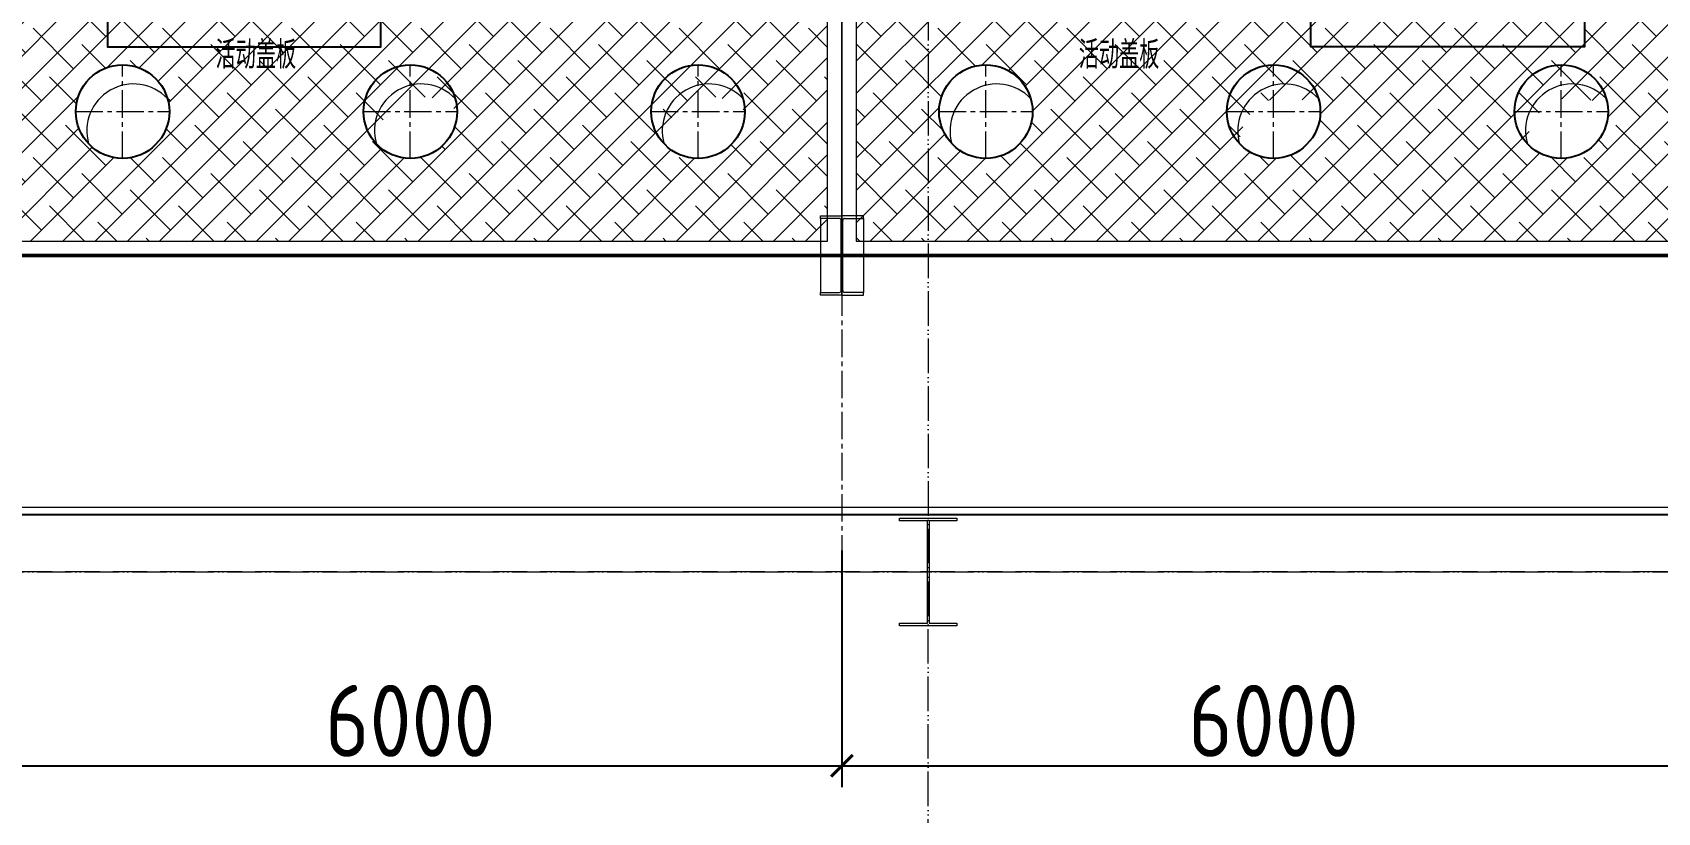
# Model space of a CAD drawing. Header units: millimetres. Extents: x 163705 to 1616509, y 81827 to 302547.
# Drawn here: x 221302 to 232597, y 139188 to 144609 of the extents above; entities that cross this region are included whole.
import ezdxf

# ---------------------------------------------------------------- set-up
doc = ezdxf.new("R2010")
doc.units = ezdxf.units.MM
doc.header["$LTSCALE"] = 10
doc.linetypes.add('ACAD_ISO05W100', pattern=[33, 24, -3, 0, -3, 0, -3])
doc.linetypes.add('CENTER2', pattern=[28.575, 19.05, -3.175, 3.175, -3.175])
for name, color, linetype, lineweight in [('1-中心线', 1, 'CENTER2', 0), ('1-剖面线', 8, 'Continuous', 0), ('1-双点线', 8, 'ACAD_ISO05W100', 0), ('1-填充', 8, 'Continuous', 18), ('1-建筑轮廓', 7, 'Continuous', 20), ('1-护栏', 4, 'Continuous', 18), ('1-标注', 3, 'Continuous', 0), ('1-设备轮廓', 2, 'Continuous', 18), ('1-钢构', 6, 'Continuous', 0)]:
    doc.layers.add(name, color=color, linetype=linetype, lineweight=lineweight)
doc.styles.add('HZ', font='gbenor.shx', dxfattribs={"bigfont": 'gbcbig.shx'})
doc.styles.get("Standard").update_dxf_attribs({"font": 'arial.ttf'})
doc.dimstyles.new('100$0', dxfattribs={"dimscale": 100, "dimtxt": 5, "dimasz": 1.5, "dimexe": 1.5, "dimexo": 0.5, "dimtad": 1, "dimdec": 0, "dimdsep": 46, "dimtxsty": 'HZ', "dimblk": 'ARCHTICK', "dimcen": 2.5, "dimdle": 1, "dimclrd": 256, "dimclre": 256, "dimadec": 0, "dimazin": 0, "dimtfac": 1, "dimtdec": 0, "dimtmove": 0, "dimatfit": 3, "dimfxl": 0, "dimarcsym": 0})

# ---------------------------------------------------------------- blocks, each defined once
blk = doc.blocks.new('G$C5C029050')
at = {"layer": '1-双点线'}
for p, q in [((45818.6, 77039.4), (45818.6, 45039.4)), ((1, 45039.4), (92688.6, 45039.4)), ((45818.6, 5439.4), (45818.6, 45039.4))]:
    blk.add_line(p, q, dxfattribs=at)
for points in [[(2918.6, 69039.4), (86618.6, 69039.4), (86618.6, 45039.4), (2918.6, 45039.4)], [(2918.6, 21039.4), (86618.6, 21039.4), (86618.6, 45039.4), (2918.6, 45039.4)]]:
    blk.add_lwpolyline(points, close=True, dxfattribs=at)
at = {"layer": '1-钢构'}
blk.add_lwpolyline([(46018.6, 45414.4), (46018.6, 45394.3), (45824.6, 45394.3), (45824.6, 44684.6), (46018.6, 44684.6), (46018.6, 44664.4), (45618.6, 44664.4), (45618.6, 44684.6), (45812.5, 44684.6), (45812.5, 45394.3), (45618.6, 45394.3), (45618.6, 45414.4), (46018.6, 45414.4)], dxfattribs=at)
blk = doc.blocks.new('_ArchTick')
at = {"const_width": 0.15}
blk.add_lwpolyline([(-0.5, -0.5), (0.5, 0.5)], dxfattribs=at)
blk = doc.blocks.new('*D901')
at = {"layer": '1-标注', "lineweight": -2, "transparency": 16777216}
for p, q in [((220928, 141009), (220928, 139363)), ((226928, 141009), (226928, 139363)), ((220828, 139513), (227028, 139513))]:
    blk.add_line(p, q, dxfattribs=at)
at = {"layer": 'Defpoints', "transparency": 16777216}
for p in [(220928, 141059), (226928, 141059), (226928, 139513)]:
    blk.add_point(p, dxfattribs=at)
at = {"layer": '1-标注', "lineweight": -2, "transparency": 16777216, "xscale": 150, "yscale": 150, "zscale": 150, "rotation": 180}
blk.add_blockref('_ArchTick', (220928, 139513), dxfattribs=at)
at = {"layer": '1-标注', "lineweight": -2, "transparency": 16777216, "xscale": 150, "yscale": 150, "zscale": 150}
blk.add_blockref('_ArchTick', (226928, 139513), dxfattribs=at)
at = {"layer": '1-标注', "transparency": 16777216, "insert": (223928, 139825), "char_height": 500, "attachment_point": 5, "style": 'HZ'}
blk.add_mtext('6000', dxfattribs=at)
blk = doc.blocks.new('*D902')
at = {"layer": '1-标注', "lineweight": -2, "transparency": 16777216}
for p, q in [((226928, 141009), (226928, 139363)), ((232928, 141009), (232928, 139363)), ((226828, 139513), (233028, 139513))]:
    blk.add_line(p, q, dxfattribs=at)
at = {"layer": 'Defpoints', "transparency": 16777216}
for p in [(226928, 141059), (232928, 141059), (232928, 139513)]:
    blk.add_point(p, dxfattribs=at)
at = {"layer": '1-标注', "lineweight": -2, "transparency": 16777216, "xscale": 150, "yscale": 150, "zscale": 150, "rotation": 180}
blk.add_blockref('_ArchTick', (226928, 139513), dxfattribs=at)
at = {"layer": '1-标注', "lineweight": -2, "transparency": 16777216, "xscale": 150, "yscale": 150, "zscale": 150}
blk.add_blockref('_ArchTick', (232928, 139513), dxfattribs=at)
at = {"layer": '1-标注', "transparency": 16777216, "insert": (229928, 139825), "char_height": 500, "attachment_point": 5, "style": 'HZ'}
blk.add_mtext('6000', dxfattribs=at)
blk = doc.blocks.new('G$CEDFA10A2')
for p, q in [((0, 535), (0, 553)), ((0, 553), (150, 553)), ((131.5, 535), (0, 535)), ((0, 535), (0, 21)), ((144.5, 34), (144.5, 522)), ((300, 553), (150, 553)), ((155.5, 34), (155.5, 522)), ((168.5, 535), (300, 535)), ((300, 535), (300, 553)), ((300, 535), (300, 21)), ((0, 21), (131.5, 21)), ((0, 3), (0, 21)), ((150, 3), (0, 3)), ((150, 3), (300, 3)), ((300, 21), (168.5, 21)), ((300, 3), (300, 21))]:
    blk.add_line(p, q)
for centre, start, end in [((131.5, 522), 0, 90), ((168.5, 522), 90, 180), ((131.5, 34), 270, 0), ((168.5, 34), 180, 270)]:
    blk.add_arc(centre, 13, start, end)
at = {"layer": '1-中心线'}
for p, q in [((150, 0), (150, 556)), ((-3, 278), (303, 278))]:
    blk.add_line(p, q, dxfattribs=at)
blk.add_text('HC_SUPERPART', height=0.001).set_placement((150, 3))
blk = doc.blocks.new('G$CE8A1B22C')
blk.add_circle((328, 328), 325)
at = {"layer": '1-中心线'}
for p, q in [((328, 0), (328, 656)), ((0, 328), (656, 328))]:
    blk.add_line(p, q, dxfattribs=at)
at = {"layer": '1-剖面线'}
blk.add_arc((404, 195), 325, 43.5125, 196.2853, dxfattribs=at)
blk = doc.blocks.new('A$C5A5F0ED2')
at = {"layer": '1-填充'}
h = blk.add_hatch(dxfattribs=at)
h.set_pattern_fill('ANSI38', color=256, scale=50)
h.paths.add_polyline_path([(100, 100), (5900, 100), (5900, 1900), (100, 1900)])
h.paths.add_polyline_path([(675, 1000, 1), (1325, 1000, 1)], flags=16)
h.paths.add_polyline_path([(3325, 1000, 0.677608), (2764, 776, 0.677608)], flags=16)
h.paths.add_polyline_path([(5325, 1000, 0.677608), (4764, 776, 0.677608)], flags=16)
for points in [[(0, 0), (6000, 0), (6000, 2000), (0, 2000)], [(100, 100), (5900, 100), (5900, 1900), (100, 1900)]]:
    blk.add_lwpolyline(points, close=True, dxfattribs=at)
for p in [(672, 672), (2672, 672), (4672, 672)]:
    blk.add_blockref('G$CE8A1B22C', p)
at = {"insert": (1646, 1492), "char_height": 194.6, "attachment_point": 1, "style": 'HZ'}
blk.add_mtext_dynamic_manual_height_columns('活动盖板', width=794.19, gutter_width=973, heights=[0], dxfattribs=at)
blk = doc.blocks.new('A$C7121566b')
blk.add_lwpolyline([(1437, 700), (50062, 700), (50062, 11000), (1437, 11000)], close=True)
at = {"layer": '1-中心线'}
for p, q in [((17000, 11700), (17000, 0)), ((0, 2500), (52010, 2500)), ((0, 700), (52010, 700))]:
    blk.add_line(p, q, dxfattribs=at)
at = {"layer": '1-护栏'}
blk.add_lwpolyline([(1487, 750), (50012, 750), (50012, 10950), (1487, 10950)], close=True, dxfattribs=at)
at = {"layer": '1-设备轮廓', "lineweight": 50, "ltscale": 5}
blk.add_lwpolyline([(4500, 2500), (47800, 2500)], dxfattribs=at)
for name, p in [('A$C5A5F0ED2', (11000, 2500)), ('A$C5A5F0ED2', (17000, 2500)), ('G$CE8A1B22C', (11672, 3172)), ('G$CE8A1B22C', (13672, 3172)), ('G$CE8A1B22C', (15672, 3172)), ('G$CE8A1B22C', (17672, 3172)), ('G$CE8A1B22C', (19672, 3172)), ('G$CE8A1B22C', (21672, 3172))]:
    blk.add_blockref(name, p)
at = {"layer": '1-钢构'}
blk.add_blockref('G$CEDFA10A2', (16850, 2222), dxfattribs=at)
blk = doc.blocks.new('G$C5344DCDD')
blk.add_lwpolyline([(1799, 2287), (3699, 2287), (3699, 387), (1799, 387)], close=True)
blk.add_lwpolyline([(1799, 2287), (3699, 2287), (3699, 387), (1799, 387)], close=True)
blk = doc.blocks.new('A$C790c3438')
at = {"xscale": -1, "rotation": 89.99999999999993}
blk.add_blockref('G$C5344DCDD', (-21033, 9202), dxfattribs=at)
at = {"rotation": 270}
blk.add_blockref('G$C5344DCDD', (-15343, 9202), dxfattribs=at)

msp = doc.modelspace()

# ---------------------------------------------------------------- linework, layer by layer
at = {"layer": '1-中心线'}
for p, q in [((226927.833, 152259.738), (226927.833, 141059.499)), ((183311.682, 143059.632), (261938.108, 143059.632))]:
    msp.add_line(p, q, dxfattribs=at)

# ---------------------------------------------------------------- block references
for name, p in [('A$C790c3438', (245144.313, 139006.156)), ('A$C7121566b', (209928.183, 140559.499))]:
    msp.add_blockref(name, p)
at = {"layer": '1-建筑轮廓'}
msp.add_blockref('G$C5C029050', (181709.24, 95820.209), dxfattribs=at)

# ---------------------------------------------------------------- dimensions: what is measured, and where the dimension line sits
at = {"layer": '1-标注'}
for base, p1, p2, picture, middle in [((226927.833, 139512.793), (220927.833, 141059.499), (226927.833, 141059.499), '*D901', (223927.833, 139825.293)), ((232927.833, 139512.793), (226927.833, 141059.499), (232927.833, 141059.499), '*D902', (229927.833, 139825.293))]:
    dim = msp.add_linear_dim(base=base, p1=p1, p2=p2, dimstyle='100$0', override={"dimtol": 0, "dimlim": 0, "dimtdec": 8, "dimtix": 1}, dxfattribs=at)
    dim.commit()
    dim.dimension.update_dxf_attribs({"geometry": picture, "text_midpoint": middle})

doc.saveas('drawing.dxf')
